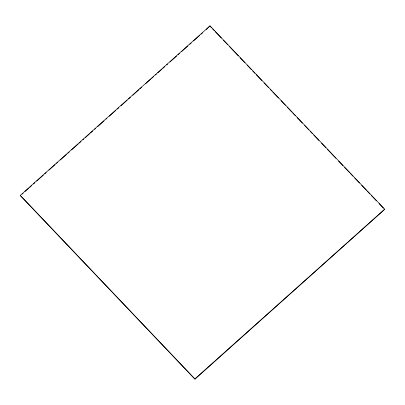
<?xml version="1.0" encoding="UTF-8"?>
<svg xmlns="http://www.w3.org/2000/svg" width="405" height="405" viewBox="0 0 405 405"><rect width="100%" height="100%" fill="white"/><g stroke="black" fill="none" stroke-linecap="round" stroke-linejoin="round"><path stroke-width="0.61" d="M20.25 195.443L210.008 25.869L384.74 209.233L194.992 379.131L20.25 195.443L194.992 379.131M22.143 194.081L23.085 193.241M24.968 191.56L28.735 188.193M29.676 187.353L31.56 185.667M33.443 183.986L34.855 182.721M36.739 181.04L43.335 175.147M44.747 173.887L46.16 172.626M48.985 170.1L55.105 164.627M56.518 163.367L57.93 162.106M60.284 160L66.405 154.533M67.817 153.267L69.23 152.007M71.584 149.901L78.175 144.013M79.117 143.167L81 141.487M82.883 139.801L83.825 138.961M85.237 137.7L89.48 133.913M90.421 133.073L92.775 130.967M94.659 129.286L95.6 128.441M97.483 126.76L104.075 120.867M105.958 119.186L106.9 118.346M109.254 116.24L115.845 110.347M117.258 109.087L118.67 107.826M121.024 105.72L127.145 100.253M128.557 98.987L130.44 97.306M132.794 95.2L138.92 89.733M139.862 88.887L141.745 87.207M145.511 83.84L150.69 79.213M151.632 78.373L153.515 76.687M155.398 75.006L156.34 74.161M157.753 72.9L161.99 69.113M162.931 68.273L164.815 66.587M166.698 64.906L167.64 64.066M169.994 61.96L176.585 56.067M177.998 54.807L179.41 53.546M181.764 51.44L187.89 45.973M189.773 44.287L191.185 43.026M193.539 40.92L199.66 35.453M201.072 34.187L202.485 32.927M206.251 29.56L210.008 25.869M194.982 378.807L384.74 209.233M210.018 26.193L211.324 27.565M212.63 28.937L214.377 30.765M215.247 31.681L221.348 38.085M223.525 40.368L227.883 44.94M229.625 46.772L238.343 55.915M240.084 57.743L244.878 62.775M247.055 65.063L251.414 69.635M252.72 71.007L254.897 73.29M256.208 74.662L261.873 80.61M264.05 82.893L268.409 87.465M270.15 89.297L271.892 91.125M272.762 92.041L278.427 97.985M281.045 100.729L285.404 105.3M287.145 107.128L291.939 112.16M292.81 113.076L295.422 115.82M297.164 117.647L302.393 123.135M304.575 125.418L308.929 129.995M310.24 131.367L312.417 133.65M313.723 135.022L318.953 140.51M321.57 143.254L325.924 147.825M327.23 149.197L335.947 158.345M338.56 161.089L342.919 165.66M344.66 167.488L349.454 172.52M350.325 173.431L352.942 176.175M354.684 178.008L359.478 183.035M361.655 185.323L366.449 190.35M367.32 191.266L369.937 194.01M371.243 195.382L376.473 200.87M379.085 203.614L383.444 208.185"/></g></svg>
